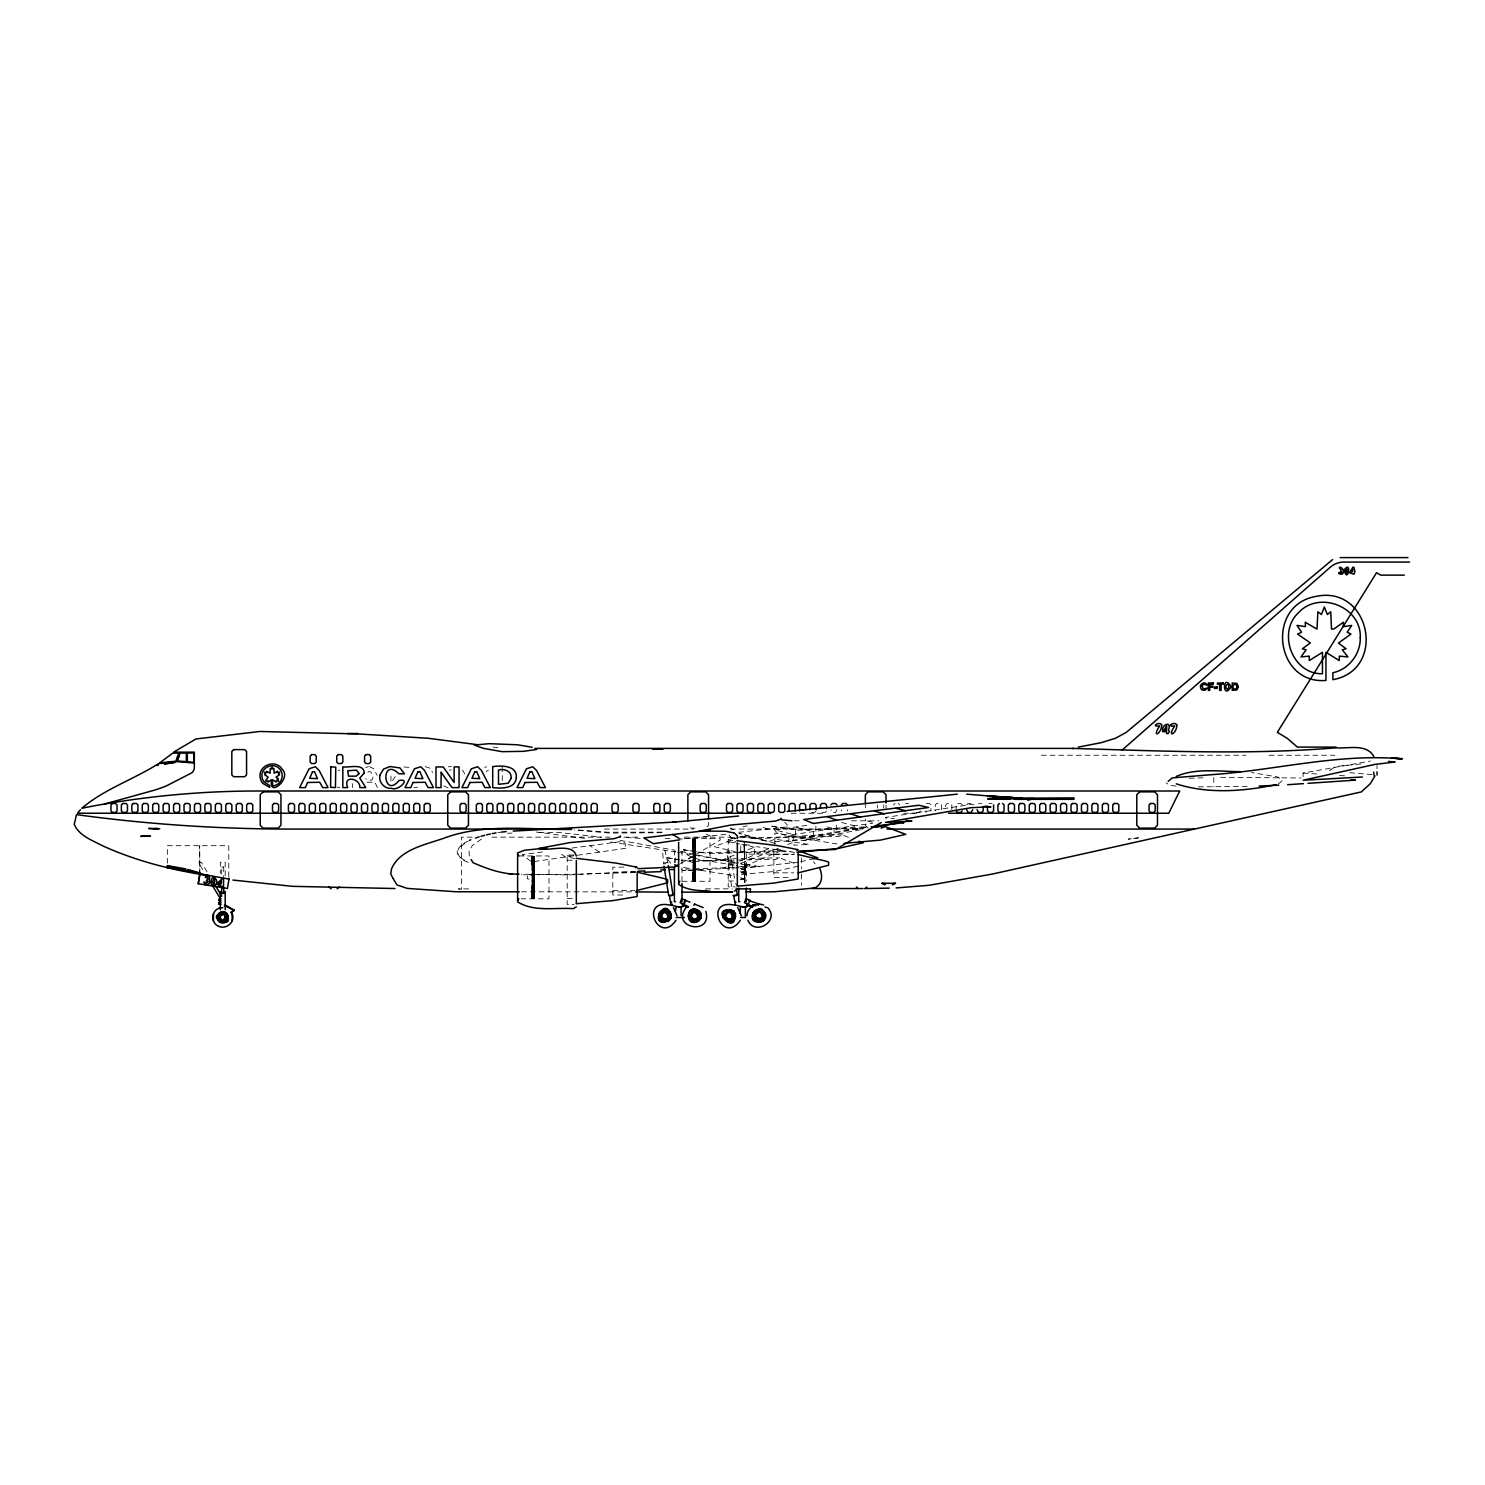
<?xml version="1.0" encoding="UTF-8"?>
<svg xmlns="http://www.w3.org/2000/svg" width="1485" height="1485" viewBox="0 0 1485 1485"><rect width="100%" height="100%" fill="white"/><g stroke="black" fill="none" stroke-linecap="round" stroke-linejoin="round"><path stroke-width="0.75" stroke-dasharray="5 3.75" d="M532.001 859.592L534.526 861.003L533.134 874.925L532.001 859.592L534.526 861.003L533.263 875.073L532.001 862.005L534.526 863.732L533.375 875.092L532.001 860.242L534.526 859.017L533.375 874.628L532.001 856.659L534.526 857.309L533.375 874.387L534.526 897.979L532.874 897.385L533.375 880.03L534.526 894.898L532.001 896.142L533.134 878.452L534.526 878.526L532.001 880.846L533.375 878.043M694.405 861.356L695.537 873.161L693.012 871.305L694.163 861.244L693.012 868.873L695.537 866.702L694.405 861.263L695.537 880.419L693.012 879.695L694.163 862.599L693.012 880.995L694.163 862.599L695.537 877.357L693.012 878.582L694.163 860.446L693.012 861.356L695.537 859.017L693.012 861.356M532.874 898.295L534.526 897.46L533.375 880.067L532.001 896.494L534.526 897.33L532.874 896.68L533.375 879.565L534.526 891L532.001 892.745L533.134 878.526L532.001 882.758L534.526 880.475L533.208 878.062L532.001 878.897L534.526 876.577L532.001 878.897M693.012 859.388L693.885 858.887L695.537 866.33L693.012 864.084L695.537 857.068L693.885 858.887L693.012 880.865L694.405 862.637L693.012 880.067L695.537 879.213L694.405 862.377L695.537 879.788L693.012 880.549L694.405 862.377L695.537 879.9L693.012 878.953L694.163 862.302L693.012 875.185L695.537 873.458L694.405 862.135L693.012 876.948L695.537 878.173L694.405 862.135L695.537 876.187L693.012 877.598L694.405 862.21L693.012 876.466L695.537 874.888L694.405 862.135L693.012 879.417L695.537 878.359L694.405 862.599L695.537 880.921L693.012 880.939L695.537 880.772L694.293 860.298L695.537 857.068L693.012 859.388L695.537 860.966L693.012 863.286L694.33 860.279L695.537 860.966L693.012 863.286M695.537 876.187L694.293 862.469L695.537 879.064L693.885 878.248L694.33 862.21L695.537 880.921L693.012 880.698L695.537 880.419L694.275 862.599L695.537 880.772L693.012 880.939M534.526 895.733L532.001 894.508L533.208 879.324L532.874 894.768L534.526 895.733L533.375 879.695L534.526 894.694L532.001 893.283L533.375 879.287L534.526 887.807L532.001 889.793L533.375 879.287L534.526 889.459L532.001 891.334L533.134 879.491L532.874 893.58L534.526 894.694L533.375 879.51L534.526 893.487L532.001 891.928L533.375 879.064L534.526 886.062L532.001 888.16L533.375 879.064L534.526 892.169L532.001 890.443L532.874 878.396L534.526 876.577L532.001 883.538L534.526 885.71L533.375 878.136L532.001 887.158L534.526 889.144L533.319 878.6L534.526 884.262L532.001 886.434L533.375 878.916M694.664 876.837L694.405 862.024L693.012 873.774L695.537 871.899L694.405 861.95L693.012 877.598M532.874 893.673L533.319 879.751L534.526 892.429L532.001 894.007L533.375 879.862L534.526 896.624L532.001 895.585L534.526 896.624L533.208 879.733L532.874 890.926M533.653 856.307L533.375 874.591L534.526 857.309L532.001 856.659M693.885 880.939L694.163 861.708L695.537 870.247L693.012 872.233L694.405 861.745L695.537 875.946L693.012 874.368L694.163 861.708L693.885 874.702L695.537 875.946L694.405 861.504L695.537 868.521L693.012 870.6L694.293 861.523L693.885 870.154L695.537 871.584L694.275 860.984L695.537 864.827L693.012 867.073L694.219 861.04L693.012 869.616L695.537 871.584L694.33 861.059L695.537 864.827L693.012 867.073M532.001 892.745L533.208 879.733L533.653 895.177L532.001 896.142M533.653 895.177L533.134 880.104L534.526 897.979L532.001 897.256L533.134 880.011L532.001 897.85L533.134 880.011L532.001 895.158L534.526 893.747L533.263 880.03L532.001 896.959L534.526 895.919L533.375 880.252L534.526 898.481L532.001 898.536L533.134 880.252L532.001 897.627L534.526 896.773L533.375 880.252L532.001 898.536M532.874 865.365L533.134 875.5L532.001 862.804L534.526 861.244L533.375 875.408L532.001 864.938L534.526 866.906L533.263 875.482L532.001 856.919L534.526 856.511L532.001 856.232L533.208 874.572L532.001 856.511L534.526 856.789L533.375 875.018L533.653 857.81L532.001 857.142L533.375 874.442L534.526 856.455L533.375 874.591L534.526 856.307L532.001 856.307L533.319 876.948L534.526 876.187L532.001 873.867L533.134 876.781L532.001 875.816L534.526 878.136L532.001 875.816M693.012 874.368L694.163 862.247L695.537 873.458L693.012 875.185M694.664 860.075L695.537 853.281L693.885 855.026L694.405 859.462L695.537 853.281L693.012 855.509L695.537 860.576L693.885 858.757L693.012 850.738L695.537 852.91L694.405 858.404L693.012 842.032L695.537 843.443L694.405 857.198L695.537 839.229L694.163 858.683L693.012 854.395L695.537 856.696L694.219 859.147L693.012 858.256L695.537 860.576L693.012 858.256M694.405 859.184L693.012 856.307L695.537 858.627L694.163 859.035L693.012 840.696L695.537 839.879L694.405 857.161L694.664 839.619L694.423 862.878L688.353 861.244L688.353 858.441L694.423 856.789L695.537 840.436L693.012 839.582L694.405 856.975L694.664 838.802L693.012 838.969L694.405 857.031L694.664 841.735M532.874 896.736L533.319 878.897L533.653 884.726M532.001 876.948L534.526 874.628L533.134 877.431L534.526 881.997L532.874 880.215L534.526 874.628L532.001 879.714L534.526 881.997L532.001 876.948L533.245 876.874L534.526 858.144L532.001 859.165L533.375 875.018L533.653 858.608L532.001 857.792L533.375 874.535L532.001 857.495L534.526 856.882L533.375 875.946L534.526 870.47L532.001 868.279L533.134 875.983L532.001 865.866L534.526 864.01L533.208 875.909L532.874 868.762L533.319 875.909L534.526 870.47L532.001 868.279M532.874 895.808L533.245 879.862L534.526 892.429L532.001 894.007M693.885 879.176L694.33 861.987L693.012 875.723L695.537 877.134L694.33 862.024L695.537 871.899L693.012 873.774M693.012 878.582L694.275 862.302L694.664 875.222L693.012 876.466M532.001 857.142L534.526 857.977L533.134 875.296L532.001 863.398L534.526 865.272L533.245 875.296L533.653 859.574L532.001 858.608L534.526 892.169L532.001 890.443M532.874 894.842L533.245 880.104L534.526 897.46L532.001 898.109L534.526 898.462L533.653 877.078M694.405 858.311L695.537 849.364L693.012 847.378L694.163 857.81L694.664 842.014L693.012 841.067L694.163 857.216L693.012 839.953L695.537 839.322L694.405 857.068M532.001 864.938L534.526 866.906L533.263 875.482L533.653 860.687M694.664 843.146L694.293 857.198L694.664 843.146L693.012 842.032M693.012 860.205L693.885 860.706L695.537 855.156L693.885 856.956L695.537 862.525L693.885 860.706L695.537 846.469L693.885 847.916L694.405 857.847L695.537 842.496L693.012 843.888L694.405 857.94L695.537 843.684L694.405 857.94L695.537 847.712L693.012 845.856L694.163 859.796L695.537 862.525L693.012 857.439L695.537 855.156L694.405 859.648L693.012 860.205L694.664 862.024M744.69 882.628C742.704 874.219 750.463 871.714 741.498 872.475M532.001 895.158L533.653 894.044L533.263 879.361L534.526 893.487L532.874 892.262L533.208 879.101L532.874 898.481L533.245 877.988L534.526 878.526L532.001 880.846M693.012 843.164L694.664 844.408L694.405 857.532L695.537 846.172L693.012 844.445L694.33 857.458L695.537 844.742L693.012 843.164L694.219 857.495L693.885 846.246M533.653 888.717L533.263 878.656L532.001 884.633L534.526 882.387L533.134 878.452L532.874 887.585L534.526 889.144L533.263 878.396L532.874 887.585L532.001 887.158M533.653 862.933L533.319 875.667L534.526 868.651L532.001 866.553L533.134 875.742L532.001 864.289L534.526 862.562L533.263 877.208L534.526 880.085L532.001 873.069L534.526 870.823L533.375 876.911L532.001 877.765L533.653 879.584M532.874 892.355L533.245 879.807L533.653 896.142L532.001 896.959M693.885 874.813L694.163 860.984L694.664 865.31M694.405 858.07L695.537 845.021L694.405 858.163L695.537 851.091L693.012 849.012L694.163 858.181L693.012 846.728L695.537 845.021M532.874 890.814L533.245 879.046L534.526 890.703L532.001 888.847L533.134 878.786L532.001 894.508M532.001 862.005L533.653 863.342L533.375 875.018M695.537 841.475L693.012 842.682L694.293 857.662L695.537 840.436L693.012 839.582M693.012 870.6L695.537 868.521L694.163 861.486L693.885 873.254L695.537 874.609L694.664 857.569M745.062 882.628L745.414 871.342M532.001 865.866L534.526 864.01L533.263 875.872L533.653 864.418M694.664 872.308L694.293 861.95L693.885 873.366L693.012 872.883L694.405 860.743L695.537 862.915L693.012 865.198L694.405 860.743L695.537 869.913L693.012 867.834L694.219 860.279L694.664 861.467M694.405 858.553L693.012 852.538L695.537 854.785L694.163 858.757L693.012 849.995L695.537 848.028L694.219 858.608L693.885 842.348L694.163 857.105L695.537 839.879L693.885 840.51L694.275 858.256L695.537 846.469L694.33 858.33L695.537 852.91L693.012 850.738M694.405 860.576L693.885 868.279L695.537 869.913L694.33 860.558L695.537 868.168L693.012 865.996L694.275 860.446L695.537 866.33L693.012 864.084M534.526 890.703L532.874 889.255L533.245 878.804L532.874 884.15L534.526 885.71L533.263 878.136L534.526 880.475L532.001 882.758M533.653 864.864L533.134 875.296L534.526 860.056L532.001 861.448L533.375 875.278L533.653 864.864L532.001 863.398M532.001 870.08L534.526 872.326L533.375 876.206L532.001 870.08L534.526 872.326L533.263 876.206L534.526 865.588L533.134 876.503L534.526 876.187L532.001 873.867M693.012 845.856L694.664 847.304L694.405 857.717M694.664 846.858L693.012 848.325L694.163 858.423L694.664 848.455M532.874 889.366L533.134 878.971L533.653 898.481L533.375 880.345L527.323 878.786L527.323 876.001L533.375 874.368M740.644 851.016L740.922 842.626M533.375 876.206L534.526 861.244L532.874 862.469L533.245 875.5L533.653 866.479M694.664 848.937L694.293 857.922L695.537 849.364L693.012 847.378M693.012 869.616L693.885 870.043L694.275 860.984L694.664 871.157M533.653 867.704L533.375 876.466L534.526 874.238L532.001 871.955L533.319 876.391L534.526 867.259L532.001 869.338L533.319 876.67L534.526 869.003L532.001 871.175L532.874 878.266L534.526 880.085L532.001 874.999L534.526 872.716L533.319 877.264L534.526 872.716L532.001 874.999M693.012 849.012L695.537 851.091L694.293 858.144L693.012 845.243L695.537 843.684L694.293 858.831L695.537 854.785L693.012 852.538M532.874 887.714L533.134 877.988L533.653 879.027M675.508 862.321L675.712 857.81M694.664 859.518L693.885 864.567L694.163 860.149L695.537 859.017L694.163 859.871L695.537 864.456L693.012 862.154L694.163 859.871L695.537 868.168L693.885 866.46L694.163 860.446M693.885 870.154L694.33 861.541L694.664 868.966M532.001 866.553L533.653 868.205L533.375 875.704M693.012 844.445L694.275 857.959L694.664 850.645M693.012 862.154L693.885 862.655L694.275 860.632L693.885 868.279L693.012 867.834M533.375 876.651L533.653 869.467M693.885 868.409L694.293 861.356L695.537 866.702L693.012 868.873M693.012 857.439L693.885 856.956L694.275 859.035L695.537 851.443L694.293 859.091L695.537 858.627L693.012 856.307M694.405 859.369L695.537 840.584L693.012 841.605L694.163 857.55L693.885 841.382L695.537 840.584L694.405 857.29M534.526 856.882L533.263 874.591L532.874 856.307L533.134 874.516L534.526 856.511L532.001 856.511L533.653 857.012M532.001 858.256L534.526 857.42L533.375 874.702L534.526 857.42L532.001 858.256L533.319 876.131L534.526 865.588L532.001 867.556L533.134 876.243L532.874 867.129L533.245 875.575L533.653 868.205M532.001 862.804L533.245 874.981L533.653 857.81M532.001 857.792L534.526 858.831L533.263 874.516L534.526 859.834L532.001 858.608M693.012 840.232L694.163 856.901L695.537 838.895L693.012 838.969L694.163 856.975L693.012 840.232L695.537 841.271L694.405 856.975L695.537 838.747L693.012 838.691L694.275 859.221L694.664 858.126M693.012 839.953L694.275 857.216L695.537 842.292L693.012 841.067M740.607 879.714L744.189 879.157L745.414 867.89L744.468 879.714L745.414 867.89M744.189 879.714L745.006 869.393L741.498 869.393M532.001 857.495L533.245 874.758L532.001 860.725L534.526 862.302L533.319 875.036L533.653 863.342M694.33 859.963L693.885 862.655L694.405 859.926M694.293 858.571L695.537 848.028L693.012 849.995M533.653 873.755L533.263 876.466L534.526 874.238L532.001 871.955M693.012 854.395L694.664 856.195L694.293 858.905L694.664 847.304M533.375 878.656L534.526 887.473L532.001 885.394L533.134 878.266L534.526 889.459L532.001 891.334M533.134 875.983L532.874 865.477L533.245 876.596L534.526 869.003L532.001 871.175M670.682 863.268L666.245 857.402L679.295 859.722M734.147 865.217L697.764 859.147L687.963 855.434L683.527 849.55L698.581 852.223L729.116 852.78L785.398 850.181M837.169 843.981L785.899 835.665L776.117 831.934L771.68 826.068L786.734 828.741L817.251 829.298L866.757 826.811M532.874 870.711L533.134 876.781L534.526 870.823L532.001 873.069M667.99 863.268L665.076 850.719L662.57 851.128L663.665 863.992L665.855 863.62M731.567 886.545L726.889 851.128L729.395 850.719L735.168 881.329M532.001 881.644L533.134 877.709L534.526 883.891L532.001 881.644L534.526 883.891L533.375 877.858M533.653 877.635L532.874 872.586L533.245 877.06L532.001 877.765M533.263 876.744L533.653 875.686M468.091 841.215C452.684 847.49 455.765 859.147 470.04 862.804M392.504 780.646L395.66 776.005M367.779 772.348C371.677 767.504 377.988 785.546 365.626 778.66M533.134 877.06L534.526 878.136L532.874 874.498L533.263 877.208M693.012 865.198L695.537 862.915L694.293 860.762L694.664 863.398M532.001 884.633L534.526 882.387L533.263 878.582L533.653 887.028M693.885 849.587L694.163 859.221L693.012 853.615L694.664 851.907M707.12 826.737L708.568 825.27L708.568 821.892M816.1 810.977L814.652 812.425L811.46 812.425M826.551 810.977L825.085 812.425L821.91 812.425L820.444 810.977M893.524 804.926L894.991 803.478M920.496 810.977L919.048 812.425L915.874 812.425M966.605 804.926L968.071 803.478L971.246 803.478L972.694 804.926M532.001 888.16L534.526 886.062L533.375 879.361M532.001 869.338L534.526 867.259L533.263 876.373L532.874 872.456M694.664 856.195L694.293 858.905L693.012 851.777L694.664 850.144M693.012 851.777L695.537 849.698M532.001 889.793L534.526 887.807L533.263 879.306L533.653 889.868M693.012 872.233L695.537 870.247L694.293 861.745L694.664 870.674M532.001 867.556L533.653 866.015M1278.269 784.099L1282.242 780.535L1278.158 777.082L1251.521 772.497M532.001 864.289L534.526 862.562M737.34 840.176L734.295 842.645L728.207 842.645M417.471 787.217L413.832 787.607M694.163 857.55L693.012 841.605M533.245 879.677L533.653 891.371L533.263 878.916L532.874 885.97L534.526 887.473M693.012 845.243L694.664 844.018M1330.801 769.768L1335.776 766.464L1363.267 763.754M534.526 860.056L532.001 861.448M695.537 842.496L693.012 843.888M1329.65 770.659L1330.876 769.88M365.737 767.615L368.373 766.631M533.208 874.702L532.874 857.365M680.557 863.527L720.188 840.083L720.188 838.394L679.852 838.394M532.001 860.242L534.526 859.017M533.208 875.445L532.001 860.725M693.012 855.509L693.885 855.026L694.275 859.499M532.001 886.434L533.245 878.266L533.653 880.958M693.012 853.615L695.537 851.443L694.293 859.091L693.885 856.808M693.012 879.417L695.537 878.359M534.526 858.144L532.001 859.165M693.012 848.325L693.885 847.916L694.163 857.81L693.885 843.591L694.219 857.29L694.664 844.408M481.4 839.136L472.397 845.466L469.056 851.183L469.39 856.771L472.156 861.207M794.067 863.305L779.402 857.829L775.801 859.444A2285.768 2285.007 36.4 0 0 693.105 861.56L681.169 860.223L711.816 860.613L736.449 858.553M848.492 837.299L842.218 834.941L838.617 836.556A2285.768 2285.007 36.4 0 0 755.921 838.672L739.976 836.76M768.729 848.77L739.957 861.133M734.37 863.527L722.471 868.725M693.012 846.728L693.885 846.357L694.275 858.181M781.296 850.589L741.163 867.685M532.001 897.627L534.526 896.773M741.163 863.231L779.254 847.916M787.625 844.557L793.918 842.032L793.918 845.225L809.195 844.427L774.873 839.173L768.729 841.587M734.128 855.174L722.471 859.889M739.957 852.891L754.343 847.23L754.343 854.97M488.472 770.177L487.284 770.789A4.195 3.378 0 0 0 486.356 771.903M803.775 840.399L861.133 829.614M575.345 858.757L567.196 856.901M221.71 874.145L221.71 867.073L222.769 866.85L223.734 867.073L223.734 877.988M798.652 862.154L749.034 867.463L736.282 865.551M800.749 861.671L815.525 858.311M798.225 866.145L775.021 871.435L736.282 874.888M694.664 879.398L694.293 862.024M693.012 880.067L695.537 880.716L693.885 880.382M532.001 898.406L534.526 898.481L533.319 880.457M221.71 867.073L223.771 867.091M449.584 770.251L451.366 769.898M338.153 770.418L339.842 770.102M484.593 767.262L486.727 766.854M745.006 868.391L739.734 868.391M1303.106 776.655L1303.032 773.072L1370.432 761.044M866.015 827.516L788.851 841.048L788.851 835.09L872.827 823.191M732.309 863.268L727.984 863.992M866.126 826.941L803.775 837.206M667.433 862.395L663.943 862.952M731.752 862.395L728.263 862.952M694.664 839.452L693.012 838.802L694.33 856.919L695.537 838.895L693.012 838.747L694.163 857.216M917.117 812.685L971.394 804.443L975.014 804.907M914.853 813.019L885.468 817.437L894.453 818.718M497.828 832.639L501.485 832.101M806.782 825.363L774.984 829.948L793.213 834.533L793.213 840.009M542.526 851.944L522.2 854.617L531.63 861.913L626.856 848.102L625.296 847.285L625.296 843.35L622.549 841.345L571.892 848.083M725.849 834.347L680.873 839.099M743.001 826.477L747.233 826.013M448.303 766.78L451.514 766.538M694.664 839.044L693.012 839.359L695.537 839.749M734.24 867.314L681.299 869.375M736.449 867.11L749.758 865.904L677.29 850.719M635.71 871.398L568.588 874.943L521.291 874.164M701.83 869.802L682.636 870.693A2450.194 1355.155 -2.7 0 0 701.83 869.802L759.392 866.59L740.588 863.119M507.629 833.289L512.084 833.066M694.163 861.653L695.537 874.609M774.873 841.587L820.017 839.619L774.873 833.141L774.873 846.097M1189.337 778.27L1204.892 777.75M635.691 872.53L580.189 874.09M578.055 874.127L523.444 874.851M1220.614 777.323L1301.083 778.01M842.218 834.941C808.1 833.92 774.093 839.638 740.087 836.482M740.959 858.479L779.402 857.829M1198.395 786.846L1248.198 786.493M661.939 832.695L609.964 833.104L574.268 829.985M1041.263 755.234L1246.101 755.234M1269.062 755.234L1334.811 755.234M425.248 766.631L429.926 768.153L432.618 772.553M403.92 766.965L409.062 767.355M367.073 782.205L374.907 782.298L377.431 787.607L380.754 787.607M905.423 803.478L908.616 803.478M926.306 803.478L929.48 803.478L930.946 804.926L930.946 810.977M978.504 803.478L981.678 803.478M988.936 803.478L992.129 803.478M791.152 813.242L826.013 813.242M903.567 813.242L916.858 813.242M794.289 820.797L801.158 820.815M851.48 820.815L878.916 820.834M694.999 828.129L690.711 828.129L687.871 825.252M604.358 829.075L693.662 829.075M730.416 829.075L863.045 829.075M661.976 832.138L607.922 832.194L575.864 829.781M472.286 837.15L461.389 837.15L461.427 888.531M491.888 837.15L609.982 837.15M623.867 837.15L640.091 837.15M684.084 837.15L730.379 837.15M739.641 837.15L744.282 837.15L744.282 854.098L794.698 854.098M735.056 837.447L728.207 837.447L728.207 886.842L735.056 886.842M640.128 838.357L624.684 837.429M665.299 838.375L669.865 838.375M735.52 838.505L728.207 838.171M780.479 849.568L773.852 849.568L773.852 877.449L791.542 877.449M675.545 851.332L674.413 851.332L674.413 862.785M680.873 851.332L682.005 851.332L682.005 881.106M739.883 851.332L746.324 851.332L746.324 881.106M773.852 854.58L793.751 854.58M574.045 855.007L567.196 855.007L567.196 904.384L574.045 904.384M518.84 855.954L548.986 855.954L548.986 898.833L521.161 898.833M567.196 860.205L573.284 860.205M623.886 867.129L612.822 867.129L612.822 895.01L623.886 895.01M745.414 869.932L741.498 869.579M612.822 872.14L634.949 872.14M773.852 872.827L793.751 872.827M741.498 873.031L745.006 873.57L743.874 842.032M744.189 878.21L740.607 879.157M728.207 880.976L734.295 880.976L737.34 886.137M682.172 881.273L709.997 881.273L709.997 838.394M705.709 888.865L732.383 888.865M612.822 890.387L634.949 890.387M521.569 891.798L635.784 891.891M567.196 898.536L573.284 898.536M539.055 832.398L559.659 832.547L600.942 837.132M567.196 855.713L570.853 856.065M1303.032 773.072L1319.033 774.13M1339.581 775.486L1346.431 775.95M1349.679 772.683L1372.474 774.65M339.842 787.607L337.206 787.18M461.686 889.237L458.308 888.902L471.784 888.902M533.653 898.184L532.001 897.85M536.233 832.027L588.079 838.802M1176.12 786.122L1169.4 785.157L1166.17 782.873M679.165 859.926L666.19 857.736M610.855 842.014L675.638 851.963M492.946 747.029L499.814 748.05M794.549 852.409L756.403 846.654M731.734 875.296L680.464 866.999M677.568 852.279L738.825 862.822M620.136 840.399L675.062 850.292M764.478 840.603L741.832 836.036L714.322 846.673L735.465 851.759M741.683 844.482L754.343 847.23M745.47 844.519L749.851 845.373M741.498 872.308L745.006 873.031M771.625 826.402L798.54 830.245A2285.768 2285.007 36.4 0 1 863.156 828.333M683.471 849.884L710.387 853.726A2285.768 2285.007 36.4 0 1 735.316 852.78M369.542 766.631L373.682 768.747L377.079 775.244M841.679 822.504L854.525 825.827L854.525 829.465M727.761 841.512L739.678 844.018M867.259 820.889L873.217 822.467M728.207 839.359L735.279 841.16M693.885 878.248L695.537 879.064M695.537 841.271L694.293 857.309L693.885 844.817M827.071 826.885L834.069 828.704L834.087 832.955M767.782 829.298L760.209 826.068M775.448 843.499L738.899 833.233L766.074 841.067M693.012 876.948L694.163 861.244L694.664 873.83M448.192 787.978L443.662 785.862M738.713 832.305L788.813 826.755L784.711 822.189M710.628 836.166L705.115 833.716M693.012 875.723L694.163 861.875L694.664 875.593M534.526 862.302L533.653 861.95L533.319 875.036L532.874 858.943L533.134 875.742L532.874 863.917M740.607 877.672L744.189 879.157M693.012 871.305L695.537 873.161M599.383 852.112L589.99 845.745M532.001 885.394L532.874 885.84L533.134 878.266L533.653 885.246M733.516 829.929L730.267 827.906M532.001 879.714L532.874 880.215L532.874 876.447M565.507 857.086L558.676 852.371M693.012 872.883L694.664 874.238M815.191 863.88L813.427 861.783M962.261 804.926L960.814 803.478L957.621 803.478L956.173 804.926L956.173 809.696M924.858 810.977L926.306 812.425M898.165 803.478L899.613 804.926M841.327 810.977L841.327 809.696M868.168 828.092L865.347 825.252L865.347 818.885M729.005 834.848L733.497 840.38M462.54 770.084L464.675 773.778M207.009 871.676L201.292 862.21L198.322 862.21L202.925 869.857M533.263 878.582L533.653 882.87M694.293 860.576L694.664 867.685M533.653 886.526L533.263 879.064L533.653 892.782M693.885 851.332L694.275 858.943L693.885 847.916M532.874 868.873L533.245 876.503M532.874 870.581L533.134 876.057L532.874 867.129M694.293 860.836L694.664 869.467M744.152 844.26L745.414 873.57M533.263 879.306L533.653 888.234M532.874 859.982L533.134 875.296M694.293 862.21L694.664 878.582M533.263 880.067L533.653 897.608M533.263 879.918L533.653 896.402M693.885 838.747L694.163 857.959M1213.765 777.453L1213.95 786.902M199.788 873.496L199.677 845.707L199.788 873.83M228.801 876.8L228.764 845.707L167.341 845.707L167.341 866.163M1377.022 765.536L1377.022 768.692M951.829 809.696L951.829 804.926L950.363 803.478L947.189 803.478L945.722 804.926L945.722 809.696M941.379 809.696L941.379 804.926L939.931 803.478L936.738 803.478L935.29 804.926L935.29 810.977M886.044 805.167L886.044 809.696M886.044 817.864L886.044 818.885M883.723 804.926L883.723 808.1M877.635 804.926L877.635 808.1M865.347 802.902L865.347 809.696M847.415 809.696L847.415 810.977M836.983 809.696L835.535 812.425L832.342 812.425L830.895 809.696M836.315 825.122L836.315 829.131M815.878 826.198L815.878 832.584M813.65 836.426L813.65 831.637L795.422 826.996L795.422 836.055M801.566 857.94L801.566 868.706M801.566 873.978L801.566 885.301M744.468 877.672L744.468 879.714M502.264 766.854L502.264 781.741M390.945 776.005L390.945 782.484M352.353 783.653L352.353 787.607M225.2 875.704L225.2 862.21L220.318 862.21L220.318 873.458M460.981 846.691A37.886 34.415 0.3 0 1 465.585 842.849M457.176 852.854A5.16 4.418 0.2 0 1 457.528 850.756M457.733 854.45A4.919 4.214 0.2 0 1 457.25 853.262M464.359 860.149A21.607 17.115 0.2 0 1 459.515 856.511M737.432 852.706A2285.768 2285.007 36.4 0 1 790.837 851.629M694.275 861.244L693.885 871.695L694.275 861.411M694.163 861.17L693.885 866.59L694.275 861.152M533.134 877.709L532.874 882.127L533.245 877.709M533.134 878.192L532.874 880.345L533.245 878.173M1138.512 837.856L1128.117 839.155L1138.512 837.856M745.006 871.342L739.734 871.936L745.006 871.342"/><path stroke-width="1.5" d="M209.793 882.294C208.086 880.345 212.132 875.927 206.396 876.206C202.201 878.619 212.021 876.744 206.322 880.457C210.889 882.498 204.522 883.148 203.928 882.034C204.336 884.856 209.181 885.19 209.775 882.313M205.413 884.837L198.248 883.742L199.732 874.349L209.292 875.834M199.825 874.312L198.248 883.742M697.319 912.44L697.505 911.344M698.377 912.848L698.637 911.307M224.996 922.482C213.06 926.102 217.163 905.702 226.852 913.479L227.985 919.456L224.94 922.482M671.127 918.25C665.54 889.032 646.328 935.42 671.239 918.305C669.494 892.411 644.249 928.496 669.642 920.366M700.864 918.25L700.976 913.275C688.038 897.645 681.726 930.26 699.491 920.422M765.202 918.25C763.179 891.984 738.323 929.016 763.81 920.422M725.719 915.762C729.859 905.089 737.377 923.02 726.778 918.194L727.928 918.992M218.926 908.3C210.851 911.177 210.851 923.54 218.926 926.399M746.992 915.762C747.029 907.539 756.162 902.063 763.606 905.015M219.279 917.359C227.892 904.513 227.688 930.297 219.279 917.359L218.165 917.359C229.47 900.485 229.265 934.325 218.165 917.359M660.806 915.762C670.96 900.541 670.793 931.114 660.806 915.762L659.488 915.762C676.993 936.608 667.99 892.095 659.915 917.767L661.122 917.303M690.544 915.762C700.697 900.541 700.53 931.114 690.544 915.762L689.226 915.762C702.572 895.715 702.424 935.921 689.226 915.762M725.125 915.762C735.279 900.541 735.112 931.114 725.125 915.762L723.808 915.762C737.154 895.715 737.005 935.921 723.808 915.762M754.881 915.762C765.016 900.541 764.849 931.114 754.881 915.762L753.545 915.762C771.049 936.608 762.046 892.095 753.972 917.767L755.197 917.303M213.45 913.609L213.45 921.108M232.124 921.108L232.161 913.609M749.108 900.671L759.002 903.975L758.092 905.293M684.102 903.066L684.919 900.207L690.005 902.212M225.256 919.772L226.017 920.514L227.038 919.048L222.769 921.814L218.518 919.048L219.557 920.514L220.3 919.772M225.256 915.001L226.017 914.24L227.001 915.67L222.806 912.941L218.518 915.67L219.557 914.24L220.3 915.001M663.35 919.475L662.867 920.626L661.122 919.531L662.032 918.621L661.122 919.531M693.087 919.475L692.623 920.626L690.878 919.475L691.769 918.621L690.878 919.531M727.669 919.475L727.204 920.626L725.441 919.475L726.351 918.621L725.441 919.531M757.406 919.475L756.942 920.626L755.197 919.531L756.088 918.621L755.197 919.531M750.278 891.947L774.205 891.798L814.838 887.956C822.337 884.132 822.838 876.076 819.906 868.706M224.105 914.277L224.551 913.294M221.024 921.461L221.469 920.477M666.524 912.106L667.062 910.955M696.261 912.106L696.799 910.955M730.843 912.106L731.381 910.955M760.598 912.106L761.118 910.955M532.15 747.271L517.485 744.783L489.103 743.688L474.328 745.043L483.256 748.31L502.097 751.67L523.481 751.336L536.586 749.479L534.841 748.403L1072.337 748.403C1160.119 750.946 1248.421 755.085 1336.017 747.809C1348.176 748.885 1366.683 743.168 1373.978 756.775M1374.943 775.894L1370.339 783.653L1361.337 791.913L992.741 873.978L929.072 885.301L896.123 887.937M517.615 900.652L518.84 898.833M678.626 883.111L679.852 881.273M667.897 918.621L669.958 917.767L668.807 919.475L667.897 918.621L668.807 919.531M676.046 920.217C658.802 945.648 638.791 898.926 669.549 905.015M697.653 918.621L699.713 917.767L698.544 919.475L697.653 918.621L698.544 919.531M732.216 918.621L734.295 917.767L733.126 919.475L732.216 918.621L733.126 919.531M740.365 920.217C723.139 945.648 703.11 898.926 733.868 905.015M761.972 918.621L764.033 917.767L762.863 919.475L761.972 918.621L762.863 919.531M694.683 903.975L693.773 905.293M686.163 907.558C669.921 928.069 712.837 936.181 705.802 911.326M226.555 921.016L227.743 919.363M663.609 918.992L662.458 918.194C674.728 922.315 662.644 904.458 661.66 917.08M693.365 918.992L692.196 918.194C704.465 922.315 692.381 904.458 691.397 917.08M759.002 912.328C747.382 917.953 768.989 922.055 760.376 912.588M80.45 809.696L77.498 813.223L770.752 813.242M830.895 804.926L832.342 803.478L835.535 803.478L836.983 804.926M841.327 804.926L842.793 803.478L845.967 803.478L847.415 804.926M962.261 810.977L960.814 812.425L957.621 812.425L956.173 810.977M999.386 803.478L997.939 804.926L997.939 810.977L999.386 812.425L1002.561 812.425L1004.027 810.977L1004.027 804.926L1002.561 803.478M1168.138 781.388L1172.259 777.899L1213.022 774.557C1275.912 770.177 1338.616 753.118 1401.988 758.891L1391.408 758.037L1402.471 758.668M1121.806 750.37L1330.263 567.233A20.14 19.528 -37.7 0 1 1333.289 565.024L1335.498 563.873A20.679 20.53 -31.8 0 1 1343.981 562.072L1409.581 562.072M1332.583 559.604L1126.335 732.328L1115.402 738.305L1100.998 742.723L1078.258 747.104M337.114 888.791L339.397 887.046M864.604 888.791L866.906 887.046M157.354 765.35L158.431 764.571L157.132 765.499M224.996 912.273C199.695 916.468 239.753 932.673 224.903 912.365M226.592 921.016L222.769 922.519L217.812 919.363A5.105 5.105 0 0 1 218.963 913.702L222.806 912.18L226.592 913.702M667.47 918.194L664.946 919.196M697.226 918.194L694.683 919.196M731.808 918.194L729.265 919.196M761.545 918.194L759.002 919.196M220.615 912.365L218.796 913.516L222.806 911.92M231.085 912.885L234.259 910.249L230.843 912.198M678.589 864.697L674.617 867.036L637.919 868.669M881.218 822.542L835.628 849.476L798.93 851.109M576.329 906.889L573.284 908.671C554.944 907.335 534.099 912.217 517.615 901.878L517.615 852.91L524.613 850.218L546.777 847.954M734.295 891.111L737.34 889.348M892.504 884.856L895.474 883.297L882.034 883.297L885.004 884.856M469.409 840.473L470.745 839.786M1176.194 776.451C1195.963 767.764 1219.166 771.569 1240.328 771.662M881.236 828.129L884.837 826.495L905.776 834.347L880.457 840.102L844 843.369M762.863 914.222L764.033 913.758L763.123 915.762L764.459 915.762M668.751 914.222L669.958 913.758M690.878 917.303L689.653 917.767L689.281 915.762M698.488 914.222L699.713 913.758M724.235 917.767L725.441 917.303M733.07 914.222L734.295 913.758L733.386 915.762L734.704 915.762M220.318 909.748L220.318 904.588L218.703 903.103L220.318 902.769L220.318 900.838L218.703 900.485L220.318 898.703L220.318 891.427M475.478 838.004L479.135 836.835M155.275 829.057L154.347 828.76L156.946 828.463M148.964 836.333L146.365 836.036L147.331 835.739M813.26 888.401L814.912 887.937M480.991 836.315L484.704 835.294M1276.358 784.6C1244.04 791.412 1207.843 794.197 1176.306 783.839M1027.861 800.192L1033.876 798.522L987.636 798.949L1010.765 798.819M223.734 886.749L223.734 893.32L222.769 893.524L221.71 893.32L221.71 886.749M218.703 899.26L221.042 898.703L218.982 900.485L221.042 900.838L218.703 900.485M486.579 834.848L490.328 833.976M837.837 848.529L863.156 842.775L858.961 841.215M813.409 858.794L817.622 857.829L800.879 851.555M104.451 804.035L154.069 790.28A112.396 89.713 -24.6 0 0 166.561 785.806L191.788 772.85A7.369 6.571 -31.4 0 0 194.349 767.411L194.349 752.152L173.634 752.152L195.909 738.973L259.894 731.474L358.739 733.961L428.218 738.268L476.963 744.616M637.158 890.387L667.582 882.814L667.582 879.695L664.538 878.619L637.158 872.14M798.188 872.827L828.611 865.272L828.611 862.135L825.567 861.059L798.188 854.58M223.734 893.32L221.71 893.283M492.203 833.623L495.99 832.899M218.889 908.3L222.806 907.595M874.721 827.164L897.367 823.061L897.367 821.762M672.278 904.216L670.96 904.439L669.457 895.938L672.371 895.474M874.962 825.994L903.919 822.727L901.933 822.486M736.69 895.474L733.776 895.938L735.279 904.439M218.703 903.103L221.042 902.769L219.019 903.103L221.042 904.588L218.778 904.235M501.485 832.101L506.181 831.6M733.015 895.566L737.321 894.898L736.244 888.104M892.132 883.779L895.474 883.297M813.52 823.47L928.626 807.487L918.788 805.26L803.626 819.497L813.167 823.395M679.833 839.805L653.419 843.721L643.84 837.911L701.031 831.173M703.296 830.913L710.034 830.171M801.028 810.16L957.268 794.159M156.129 829.205L158.468 828.537L148.704 828.463L156.946 829.057M738.565 816.026L672.816 822.263L676.158 821.985L513.197 831.099M787.161 811.423L803.385 809.882M796.832 852.204L835.554 848.733M737.34 886.137L773.852 883.092L798.188 878.971L798.188 852.576M576.329 903.678L612.822 900.634L637.158 896.532L637.158 873.347M1287.625 784.711L1303.459 783.635M1307.988 783.337L1355.452 780.126L1350.923 779.941M1362.432 777.008L1303.18 780.238L1375.054 764.385L1395.12 762.009L1388.382 761.415M637.993 871.268L644.806 870.897M660.732 870.043L665.28 869.783M1259.113 786.029L1278.752 785.194M644.23 872.252L661.308 871.602M889.237 888.123L866.163 888.531M871.287 826.737L884.837 826.495M669.828 869.542L674.413 869.467M781.444 819.033L775.356 821.094L731.065 825.01L699.398 831.136L725.181 831.192L733.72 832.899M620.433 836.593L614.344 838.654L570.054 842.57L538.851 848.436C547.501 852.056 572.839 841.809 576.329 856.065M1340.12 557.599L1407.966 557.599M1404.327 575.14L1380.809 575.14L1376.539 572.727L1277.341 732.328L1287.198 738.305L1297.37 747.104L1336.147 747.104M347.527 733.516L358.034 733.516M652.528 749.108L663.034 749.108M1014.218 799.338L1073.971 799.338L1073.971 797.89L1014.218 798.243M948.525 813.242L1168.751 813.242L1179.721 791.004L256.905 791.004C198.173 791.041 139.442 796.777 81.842 808.23C104.303 789.055 133.669 779.495 158.468 763.643L176.863 761.638L194.349 763.049M154.347 828.76L155.981 828.76M158.134 828.76L159.767 828.76M571.669 829.075L289.872 829.075C218.518 829.038 147.163 824.286 76.478 814.634L74.25 824.342C79.132 835.944 92.423 840.324 102.706 845.856C133.613 859.852 166.543 868.706 199.955 874.238L199.788 872.679M886.953 829.075L1194.256 829.075M148.964 835.739L140.741 836.333L150.523 836.259L148.147 835.591M146.365 836.036L147.999 836.036M395.01 888.531L292.619 886.341L232.922 880.067M812.146 888.531L858.256 888.531M859.926 888.531L863.045 888.531M736.838 888.865L750.5 888.865L750.278 891.798L745.823 891.798M519.267 891.798L456.062 891.761L407.298 888.401L396.922 884.893L392.95 878.248M732.458 891.798L705.709 891.798L705.709 890.202M667.897 892.132L635.784 891.891M681.689 892.132L732.235 892.132M675.545 901.711L674.413 901.711L674.413 867.37M739.883 901.711L738.732 901.711L738.732 887.974M670.589 902.156L671.74 902.156M734.927 902.156L736.059 902.156M670.589 905.163C673.652 904.885 684.622 910.565 683.286 903.845M734.927 905.163C737.971 904.885 748.941 910.565 747.605 903.845M676.232 906.797L675.378 911.066M678.237 906.797L681.058 906.797L681.058 915.354M740.551 906.797L739.697 913.219M742.556 906.797L745.377 906.797L745.377 917.489L740.514 917.489M669.067 915.762L670.385 915.762M698.804 915.762L700.14 915.762M226.24 917.359L227.391 917.359M676.195 917.489L684.381 917.489M519.045 874.127C503.025 874.591 487.544 869.059 473.065 862.692L471.228 859.741M989.084 796.721L1022.163 798.169L987.172 795.904L1007.795 797.371M1015.424 797.835L1016.779 797.89M992.834 796.832L1017.374 797.928M996.583 796.962L1019.471 798.02M997.363 796.87L1020.826 798.095M709.96 891.111C699.305 890.517 687.722 890.814 678.626 884.317L678.626 842.478M966.735 794.159L1004.064 797.241M905.85 810.773L895.845 808.285M571.465 829.428C529.978 829.892 486.876 823.303 446.762 837.15C427.884 844.39 399.892 848.492 391.465 869.059L390.759 873.941L392.931 878.21M884.169 813.836L874.294 811.014M1072.337 748.403L1073.748 748.514M860.539 817.066L850.905 813.928M985.056 806.114L990.941 806.875L971.394 807.654L885.468 822.393L911.901 821.205L906.091 820.37M882.034 883.297L885.376 883.705M508.817 873.663L512.455 874.108M737.451 840.788L777.416 845.596L798.188 849.68L796.535 850.125M576.44 858.33L616.386 863.138L637.158 867.24L635.524 867.685M837.057 820.295L827.219 816.676M792.006 820.797L781.723 819.85L781.203 818.384M205.301 884.856L207.807 885.208M209.144 875.797L199.788 873.83L229.006 879.064L227.428 888.494L207.696 885.246M185.885 868.892L167.378 865.588L167.341 868.001M167.267 866.126L199.955 873.514L185.773 870.878M694.683 904.179L703.203 907.558M167.267 867.426L183.824 870.526M218.889 926.399C226.574 929.777 235.688 921.517 232.124 913.609M220.355 886.712L218.462 885.691M187.778 869.449L199.955 872.957M695.555 911.976L698.915 913.164M752.654 904.662L755.772 905.85M674.598 864.753L678.515 866.238M764.961 906.945L766.371 907.483M753.972 913.758L755.197 914.222M724.235 913.758L725.441 914.222M733.07 917.303L734.295 917.767M689.653 913.758L690.878 914.222M698.488 917.303L699.713 917.767M659.915 913.758L661.122 914.222M218.573 915.67L219.594 916.059M752.264 907.428L746.51 905.07L746.695 903.845L752.802 906.648M762.863 917.303L764.033 917.767M687.926 907.428L682.19 905.07L682.376 903.845L688.465 906.648M668.807 917.303L669.958 917.767M679.109 838.32L672.538 834.421M734.073 911.159C703.927 904.922 740.718 940.228 733.98 911.215C708.828 902.917 733.479 939.133 735.446 913.331M699.491 911.159C681.875 901.581 688.13 933.601 700.976 918.305L700.864 913.331M756.515 918.194L757.684 918.992M856.399 887.046L858.738 888.791M328.909 887.046L331.248 888.791M734.295 833.029L737.34 835.851L737.34 838.505M767.522 907.558C780.627 920.533 754.788 936.775 747.883 920.217M737.785 907.558L741.331 915.762M673.466 907.558L677.012 915.762M517.615 854.135L518.84 855.954M215.009 884.912L221.859 896.253M212.132 885.079L220.114 898.277M760.598 919.475L761.118 920.626M730.843 919.475L731.381 920.626M696.261 919.475L696.799 920.626M666.524 919.475L667.062 920.626M221.024 913.294L221.469 914.277M224.105 920.477L224.551 921.461M756.942 910.955L757.406 912.106M727.204 910.955L727.669 912.106M692.623 910.955L693.087 912.106M662.867 910.955L663.35 912.106M620.47 836.816L620.173 835.944M227.985 915.298L228.374 917.359M1373.606 772.144L1374.312 775.931M668.343 865.514L673.002 894.898L670.867 895.251L668.696 895.566L664.018 866.238M1377.022 771.847L1377.022 775.04M993.576 804.926L993.576 810.977L992.129 812.425L988.936 812.425L987.488 810.977L987.488 806.522M983.144 806.522L983.144 810.977L981.678 812.425L978.504 812.425L977.056 809.696M972.694 809.696L971.246 812.425L968.071 812.425L966.605 809.696M886.044 802.902L886.044 794.716L883.204 791.858L868.187 791.858L865.347 794.716L865.347 802.902M826.551 808.1L826.551 804.926L825.085 803.478L821.91 803.478L820.444 804.926L820.444 808.1M816.1 809.696L816.1 804.926L814.652 803.478L811.46 803.478L810.012 804.926L810.012 809.696M805.668 809.696L805.668 804.926L804.202 803.478L801.028 803.478L799.58 804.926L799.58 810.977M795.217 810.977L795.217 804.926L793.77 803.478L790.595 803.478L789.129 804.926L789.129 810.977M759.002 910.528L759.002 911.79M759.002 919.79L759.002 921.053M746.324 887.974L746.324 901.711M737.34 842.905L737.34 885.691M729.265 910.528L729.265 911.79M729.265 919.79L729.265 921.053M708.568 818.885L708.568 794.716L705.728 791.858L690.711 791.858L687.871 794.716L687.871 820.945M694.683 910.528L694.683 911.79M694.683 919.79L694.683 921.053M682.005 883.389L682.005 901.711M664.946 910.528L664.946 911.79M664.946 919.79L664.946 921.053M576.329 860.465L576.329 903.548M228.801 878.21L228.801 879.398M225.2 891.427L225.2 909.748M222.806 912.941L222.769 914.017M222.769 920.737L222.806 921.814M226.555 913.702A5.105 5.105 0 0 1 227.706 919.363M217.85 919.363A5.105 5.105 0 0 1 219.019 913.702M210.963 881.979L211.334 884.225A2.58 2.562 0 0 0 212.652 885.32C222.36 885.747 212.448 869.95 210.963 881.979M193.867 753.043L193.83 762.418L187.333 761.749L187.333 753.043L193.867 753.043M212.689 882.424C215.715 888.773 214.972 871.472 212.689 882.424M1162.607 730.434L1162.829 731.678L1166.616 731.697L1166.653 733.534L1167.971 733.664L1169.493 731.511L1168.454 730.174C1172.055 720.912 1162.18 723.733 1162.607 730.434M1345.651 569.813C1345.93 579.298 1349.011 565.005 1345.651 569.813M1161.716 725.033C1161.511 733.998 1151.228 738.843 1159.637 725.887C1149.928 727.39 1159.395 720.578 1161.716 725.033M1176.825 725.033C1176.862 734.11 1166.245 738.806 1174.728 725.887C1165.038 727.39 1174.505 720.578 1176.825 725.033M1236.838 686.683L1236.3 688.743L1233.701 689.114C1230.62 684.678 1236.912 682.19 1236.838 686.683M1344.185 569.924C1347.545 585.183 1352.389 559.01 1344.185 569.924M1202.163 686.033L1203.203 689.077L1207.008 688.112L1205.04 690.339L1202.052 689.931A3.323 3.286 -33.9 0 1 1200.845 688.298C1198.599 684.177 1205.486 680.427 1206.989 685.031L1203.574 684.195L1202.163 686.033M1225.496 686.089C1228.114 695.648 1231.511 679.109 1225.496 686.089M1238.379 686.757L1236.912 689.95L1232.216 690.358L1232.216 683.007L1236.931 683.416L1238.379 686.757M277.454 771.309L277.361 772.553L279.755 772.219L278.475 774.13L279.625 774.632L276.024 777.138L278.27 778.79L277.194 779.068L278.66 781.073L276.321 780.85L276.321 782.094L272.609 779.773L272.609 785.806C278.697 785.881 283.301 779.421 282.001 773.629A11.119 10.154 -16.5 0 0 279.254 768.543C272.85 761.656 260.024 768.172 262.102 777.435A11.769 10.692 -19.3 0 0 264.126 782.02L269.676 785.509L269.676 787.458L262.771 783.337A13.755 12.511 -19.3 0 1 260.265 777.824C257.48 765.629 275.727 758.445 282.076 769.193C292.397 778.121 267.931 798.689 271.625 779.773L267.875 782.094L267.875 780.85L265.444 781.073L268.117 777.175L264.59 774.632L265.666 774.13L264.386 772.219L266.743 772.553L266.743 771.309L270.066 773.24L270.289 768.376L271.235 769.137L272.071 767.04L272.906 769.137L273.89 768.376L274.15 773.258L277.454 771.309M1231.065 686.701C1222.322 701.625 1222.285 671.721 1231.065 686.701M1360.279 637.808C1360.631 653.957 1348.807 669.401 1332.899 672.742L1332.899 679.685C1387.361 669.754 1370.135 584.515 1315.821 596.45C1265.461 605.119 1275.04 684.678 1325.957 680.446L1325.957 652.305L1339.284 660.565L1339.284 656.129L1347.972 656.927L1342.273 649.799L1346.097 648.815L1338.43 643.061L1350.979 634.058L1347.155 632.239L1351.721 625.426L1343.35 626.614L1343.35 622.234L1333.976 628.935L1331.525 629.065L1330.708 611.801L1327.349 614.493L1324.342 607.049L1321.409 614.493L1317.9 611.801L1316.991 629.12L1305.204 622.234L1305.519 626.614L1297.018 625.426L1301.584 632.239L1297.519 634.058L1310.345 642.931L1302.345 648.815L1306.15 649.799L1300.953 656.927L1309.269 656.129L1309.269 660.565L1322.467 652.305L1322.467 673.744C1292.303 674.487 1276.803 632.239 1298.837 612.358C1319.608 590.158 1361.726 607.087 1360.279 637.808M379.937 775.17C378.229 782.224 384.522 789.129 391.724 788.349C397.553 791.468 411.735 778.307 399.149 780.405C382.796 800.155 380.308 755.716 398.927 773.815L404.458 773.815L399.966 767.931L390.054 766.538L383.538 769.063L379.937 775.17M1343.257 572.152C1343.647 576.161 1335.72 573.284 1339.73 572.245C1343.275 575.011 1339.748 569.479 1341.215 569.832C1335.739 565.859 1343.981 566.212 1343.257 572.152M516.316 777.75C515.481 789.018 500.649 788.516 492.704 787.607L492.704 766.65C500.983 765.406 517.504 765.165 516.316 777.75M217.46 883.055L217.237 884.392L220.819 885.023L220.541 886.601L222.175 886.898L223.548 885.487L223.567 878.953L222.156 878.712L217.46 883.055M221.525 880.976L221.061 883.686L219.037 883.334L221.525 880.976M752.802 913.331C749.554 921.108 762.028 925.768 765.295 918.305C768.673 910.602 755.884 905.664 752.802 913.331M220.003 916.245C222.212 927.717 229.859 909.618 220.003 916.245M364.289 773.017L359.778 778.084L365.793 787.607L359.871 787.607C360.577 778.177 342.2 774.725 347.75 787.607L342.812 787.607L342.812 766.854C348.752 768.042 363.825 762.696 364.289 773.017M511.044 778.418L508.297 783.208L498.514 784.321L498.459 770.102C504.343 768.209 512.177 771.328 511.044 778.418M358.98 773.537L356.233 776.154L348.492 776.154L347.787 770.734L356.586 770.177L358.98 773.537M178.831 756.849L177.569 761.007L186.33 761.638L186.33 753.081L180.093 753.081L178.831 756.849M177.42 756.812L175.898 761.155L159.656 762.9L172.817 753.081L178.905 753.081L177.42 756.812M234.296 910.416L224.402 905.553L224.755 904.643L234.296 910.416M681.652 898.703L680.149 902.713L684.102 904.216L685.606 900.207L681.652 898.703M745.971 898.703L744.468 902.713L748.421 904.216L749.925 900.207L745.971 898.703M307.599 782.502L305.372 787.607L299.617 787.607L309.103 768.747L315.395 766.743L319.182 770.511L328.055 787.607L322.69 787.607L319.739 782.261L307.599 782.502M412.997 782.502L410.77 787.607L405.015 787.607L414.501 768.747L420.793 766.743L424.58 770.511L433.453 787.607L428.088 787.607L425.137 782.261L412.997 782.502M469.873 782.502L467.645 787.607L461.909 787.607L471.376 768.747L477.669 766.743L481.474 770.511L490.328 787.607L484.964 787.607L482.012 782.261L469.873 782.502M525.003 782.502L522.757 787.607L517.021 787.607L526.507 768.747L532.781 766.743L536.586 770.511L545.44 787.607L540.094 787.607L537.125 782.261L525.003 782.502M312.463 771.959L309.66 778.288L317.493 778.641L314.449 771.587L312.463 771.959M417.86 771.959L415.058 778.288L422.891 778.641L419.847 771.587L417.86 771.959M474.736 771.959L471.933 778.288L479.766 778.641L476.722 771.587L474.736 771.959M529.848 771.959L527.045 778.288L534.878 778.641L531.853 771.587L529.848 771.959M1166.597 725.831L1164.11 730.174L1166.616 730.174L1166.616 725.831M164.519 763.94L175.156 762.306L164.519 763.94M441.156 772.293L441.008 787.607L435.996 787.607L435.996 766.965L443.273 766.965L454.132 782.484L454.132 766.91L459.051 766.91L459.051 787.607L451.978 787.607L441.156 772.293M670.812 918.138L664.946 921.907L659.062 918.138A6.07 6.07 0 0 1 660.435 911.419L664.946 909.618L669.438 911.419A6.07 6.07 0 0 1 670.812 918.138M700.549 918.138L694.683 921.907L688.799 918.138A6.07 6.07 0 0 1 690.191 911.419L694.683 909.618L699.175 911.419A6.07 6.07 0 0 1 700.549 918.138M735.131 918.138L729.265 921.907L723.381 918.138A6.07 6.07 0 0 1 724.773 911.419L729.265 909.618L733.757 911.419A6.07 6.07 0 0 1 735.131 918.138M764.868 918.138L759.002 921.907L753.136 918.138A6.07 6.07 0 0 1 754.51 911.419L759.002 909.618L763.494 911.419A6.07 6.07 0 0 1 764.886 918.138M1352.631 569.349L1350.942 571.688L1352.631 571.688L1352.631 569.349M1352.816 567.363L1349.624 572.839L1354.004 574.194L1354.914 571.688L1354.004 567.363L1352.816 567.363M330.839 766.854L330.598 787.291L335.443 787.607L335.758 767.132L330.839 766.854M112.396 803.478L110.948 804.926L110.948 810.977L112.396 812.425L115.57 812.425L117.037 810.977L117.037 804.926L115.57 803.478L112.396 803.478M122.828 803.478L121.38 804.926L121.38 810.977L122.828 812.425L126.021 812.425L127.469 810.977L127.469 804.926L126.021 803.478L122.828 803.478M133.279 803.478L131.831 804.926L131.831 810.977L133.279 812.425L136.453 812.425L137.919 810.977L137.919 804.926L136.453 803.478L133.279 803.478M143.711 803.478L142.263 804.926L142.263 810.977L143.711 812.425L146.904 812.425L148.351 810.977L148.351 804.926L146.904 803.478L143.711 803.478M154.162 803.478L152.695 804.926L152.695 810.977L154.162 812.425L157.336 812.425L158.784 810.977L158.784 804.926L157.336 803.478L154.162 803.478M164.594 803.478L163.146 804.926L163.146 810.977L164.594 812.425L167.786 812.425L169.234 810.977L169.234 804.926L167.786 803.478L164.594 803.478M175.044 803.478L173.578 804.926L173.578 810.977L175.044 812.425L178.219 812.425L179.666 810.977L179.666 804.926L178.219 803.478L175.044 803.478M233.665 749.609L231.827 751.429L231.827 774.873L233.665 776.711L244.747 776.711L246.566 774.873L246.566 751.429L244.747 749.609L233.665 749.609M185.476 803.478L184.029 804.926L184.029 810.977L185.476 812.425L188.651 812.425L190.117 810.977L190.117 804.926L188.651 803.478L185.476 803.478M195.909 803.478L194.461 804.926L194.461 810.977L195.909 812.425L199.101 812.425L200.549 810.977L200.549 804.926L199.101 803.478L195.909 803.478M206.359 803.478L204.893 804.926L204.893 810.977L206.359 812.425L209.533 812.425L211 810.977L211 804.926L209.533 803.478L206.359 803.478M216.791 803.478L215.344 804.926L215.344 810.94L216.791 812.425L219.984 812.425L221.432 810.977L221.432 804.926L219.984 803.478L216.791 803.478M227.242 803.478L225.776 804.926L225.776 810.977L227.242 812.425L230.416 812.425L231.864 810.977L231.864 804.926L230.416 803.478L227.242 803.478M237.674 803.478L236.226 804.926L236.226 810.977L237.674 812.425L240.848 812.425L242.315 810.977L242.315 804.926L240.848 803.478L237.674 803.478M248.106 803.478L246.658 804.926L246.658 810.977L248.106 812.425L251.299 812.425L252.747 810.977L252.747 804.926L251.299 803.478L248.106 803.478M263.086 791.858L260.228 794.716L260.228 825.252L263.086 828.129L278.085 828.129L280.943 825.27L280.943 794.716L278.085 791.858L263.086 791.858M311.609 754.603L310.161 756.051L310.161 762.102L311.609 763.55L314.783 763.55L316.249 762.102L316.249 756.051L314.783 754.603L311.609 754.603M273.982 803.478L272.516 804.926L272.516 810.977L273.982 812.425L277.157 812.425L278.605 810.977L278.605 804.926L277.157 803.478L273.982 803.478M338.209 754.603L336.742 756.051L336.742 762.102L338.209 763.55L341.383 763.55L342.831 762.102L342.831 756.051L341.383 754.603L338.209 754.603M289.872 803.478L288.424 804.926L288.424 810.977L289.872 812.425L293.065 812.425L294.513 810.977L294.513 804.926L293.065 803.478L289.872 803.478M300.304 803.478L298.856 804.926L298.856 810.977L300.304 812.425L303.497 812.425L304.945 810.977L304.945 804.926L303.497 803.478L300.304 803.478M310.755 803.478L309.307 804.926L309.307 810.977L310.755 812.425L313.929 812.425L315.395 810.977L315.395 804.926L313.929 803.478L310.755 803.478M366.052 754.603L364.586 756.051L364.586 762.102L366.052 763.55L369.227 763.55L370.675 762.102L370.675 756.051L369.227 754.603L366.052 754.603M321.187 803.478L319.739 804.926L319.739 810.977L321.187 812.425L324.38 812.425L325.828 810.977L325.828 804.926L324.38 803.478L321.187 803.478M331.638 803.478L330.171 804.926L330.171 810.977L331.638 812.425L334.812 812.425L336.26 810.977L336.26 804.926L334.812 803.478L331.638 803.478M342.07 803.478L340.622 804.926L340.622 810.977L342.07 812.425L345.262 812.425L346.71 810.977L346.71 804.926L345.262 803.478L342.07 803.478M352.52 803.478L351.054 804.926L351.054 810.977L352.52 812.425L355.695 812.425L357.142 810.977L357.142 804.926L355.695 803.478L352.52 803.478M362.953 803.478L361.505 804.926L361.505 810.977L362.953 812.425L366.127 812.425L367.593 810.977L367.593 804.926L366.127 803.478L362.953 803.478M373.385 803.478L371.937 804.926L371.937 810.977L373.385 812.425L376.577 812.425L378.025 810.977L378.025 804.926L376.577 803.478L373.385 803.478M383.835 803.478L382.387 804.926L382.387 810.977L383.835 812.425L387.01 812.425L388.476 810.977L388.476 804.926L387.01 803.478L383.835 803.478M394.267 803.478L392.82 804.926L392.82 810.977L394.267 812.425L397.46 812.425L398.908 810.977L398.908 804.926L397.46 803.478L394.267 803.478M404.718 803.478L403.252 804.926L403.252 810.977L404.718 812.425L407.892 812.425L409.34 810.977L409.34 804.926L407.892 803.478L404.718 803.478M415.15 803.478L413.702 804.926L413.702 810.977L415.15 812.425L418.343 812.425L419.791 810.977L419.791 804.926L418.343 803.478L415.15 803.478M425.582 803.478L424.135 804.926L424.135 810.977L425.582 812.425L428.775 812.425L430.223 810.977L430.223 804.926L428.775 803.478L425.582 803.478M450.605 791.858L447.746 794.716L447.746 825.252L450.605 828.129L465.603 828.129L468.462 825.27L468.462 794.716L465.603 791.858L450.605 791.858M461.501 803.478L460.034 804.926L460.034 810.977L461.501 812.425L464.675 812.425L466.123 810.977L466.123 804.926L464.675 803.478L461.501 803.478M477.799 803.478L476.332 804.926L476.332 810.977L477.799 812.425L480.973 812.425L482.421 810.977L482.421 804.926L480.973 803.478L477.799 803.478M488.231 803.478L486.783 804.926L486.783 810.977L488.231 812.425L491.405 812.425L492.871 810.977L492.871 804.926L491.405 803.478L488.231 803.478M498.663 803.478L497.215 804.926L497.215 810.977L498.663 812.425L501.856 812.425L503.304 810.977L503.304 804.926L501.856 803.478L498.663 803.478M509.114 803.478L507.647 804.926L507.647 810.977L509.114 812.425L512.288 812.425L513.754 810.977L513.754 804.926L512.288 803.478L509.114 803.478M519.546 803.478L518.098 804.926L518.098 810.977L519.546 812.425L522.739 812.425L524.186 810.977L524.186 804.926L522.739 803.478L519.546 803.478M529.996 803.478L528.53 804.926L528.53 810.977L529.996 812.425L533.171 812.425L534.619 810.977L534.619 804.926L533.171 803.478L529.996 803.478M540.429 803.478L538.981 804.926L538.981 810.977L540.429 812.425L543.621 812.425L545.069 810.977L545.069 804.926L543.621 803.478L540.429 803.478M550.861 803.478L549.413 804.926L549.413 810.977L550.861 812.425L554.053 812.425L555.501 810.977L555.501 804.926L554.053 803.478L550.861 803.478M561.311 803.478L559.864 804.926L559.864 810.977L561.311 812.425L564.486 812.425L565.952 810.977L565.952 804.926L564.486 803.478L561.311 803.478M571.744 803.478L570.296 804.926L570.296 810.977L571.744 812.425L574.936 812.425L576.384 810.977L576.384 804.926L574.936 803.478L571.744 803.478M582.194 803.478L580.728 804.926L580.728 810.977L582.194 812.425L585.368 812.425L586.816 810.977L586.816 804.926L585.368 803.478L582.194 803.478M592.626 803.478L591.178 804.926L591.178 810.977L592.626 812.425L595.819 812.425L597.267 810.977L597.267 804.926L595.819 803.478L592.626 803.478M613.509 803.478L612.061 804.926L612.061 810.977L613.509 812.425L616.683 812.425L618.15 810.977L618.15 804.926L616.683 803.478L613.509 803.478M634.392 803.478L632.926 804.926L632.926 810.977L634.392 812.425L637.566 812.425L639.033 810.977L639.033 804.926L637.566 803.478L634.392 803.478M655.275 803.478L653.808 804.926L653.808 810.977L655.275 812.425L658.449 812.425L659.897 810.977L659.897 804.926L658.449 803.478L655.275 803.478M665.707 803.478L664.259 804.926L664.259 810.977L665.707 812.425L668.881 812.425L670.348 810.977L670.348 804.926L668.881 803.478L665.707 803.478M701.607 803.478L700.159 804.926L700.159 810.977L701.607 812.425L704.8 812.425L706.247 810.977L706.247 804.926L704.8 803.478L701.607 803.478M727.947 803.478L726.499 804.926L726.499 810.977L727.947 812.425L731.14 812.425L732.588 810.977L732.588 804.926L731.14 803.478L727.947 803.478M738.379 803.478L736.931 804.926L736.931 810.977L738.379 812.425L741.572 812.425L743.02 810.977L743.02 804.926L741.572 803.478L738.379 803.478M748.83 803.478L747.382 804.926L747.382 810.977L748.83 812.425L752.004 812.425L753.47 810.977L753.47 804.926L752.004 803.478L748.83 803.478M759.262 803.478L757.814 804.926L757.814 810.977L759.262 812.425L762.455 812.425L763.903 810.977L763.903 804.926L762.455 803.478L759.262 803.478M769.713 803.478L768.246 804.926L768.246 810.977L769.713 812.425L772.887 812.425L774.335 810.977L774.335 804.926L772.887 803.478L769.713 803.478M780.145 803.478L778.697 804.926L778.697 810.977L780.145 812.425L783.337 812.425L784.785 810.977L784.785 804.926L783.337 803.478L780.145 803.478M1009.819 803.478L1008.371 804.926L1008.371 810.977L1009.819 812.425L1013.011 812.425L1014.459 810.977L1014.459 804.926L1013.011 803.478L1009.819 803.478M1020.269 803.478L1018.803 804.926L1018.803 810.977L1020.269 812.425L1023.443 812.425L1024.891 810.977L1024.891 804.926L1023.443 803.478L1020.269 803.478M1030.701 803.478L1029.254 804.926L1029.254 810.977L1030.701 812.425L1033.894 812.425L1035.342 810.977L1035.342 804.926L1033.894 803.478L1030.701 803.478M1041.152 803.478L1039.686 804.926L1039.686 810.977L1041.152 812.425L1044.326 812.425L1045.774 810.977L1045.774 804.926L1044.326 803.478L1041.152 803.478M1051.584 803.478L1050.136 804.926L1050.136 810.977L1051.584 812.425L1054.758 812.425L1056.225 810.977L1056.225 804.926L1054.758 803.478L1051.584 803.478M1062.016 803.478L1060.568 804.926L1060.568 810.977L1062.016 812.425L1065.209 812.425L1066.657 810.977L1066.657 804.926L1065.209 803.478L1062.016 803.478M1072.467 803.478L1071.001 804.926L1071.001 810.977L1072.467 812.425L1075.641 812.425L1077.108 810.977L1077.108 804.926L1075.641 803.478L1072.467 803.478M1082.899 803.478L1081.451 804.926L1081.451 810.977L1082.899 812.425L1086.092 812.425L1087.54 810.977L1087.54 804.926L1086.092 803.478L1082.899 803.478M1093.35 803.478L1091.883 804.926L1091.883 810.977L1093.35 812.425L1096.524 812.425L1097.972 810.977L1097.972 804.926L1096.524 803.478L1093.35 803.478M1103.782 803.478L1102.334 804.926L1102.334 810.977L1103.782 812.425L1106.956 812.425L1108.423 810.977L1108.423 804.926L1106.956 803.478L1103.782 803.478M1114.214 803.478L1112.766 804.926L1112.766 810.977L1114.214 812.425L1117.407 812.425L1118.855 810.977L1118.855 804.926L1117.407 803.478L1114.214 803.478M1139.626 791.858L1136.786 794.716L1136.786 825.252L1139.626 828.129L1154.643 828.129L1157.483 825.27L1157.483 794.716L1154.643 791.858L1139.626 791.858M1150.522 803.478L1149.074 804.926L1149.074 810.977L1150.522 812.425L1153.697 812.425L1155.163 810.977L1155.163 804.926L1153.697 803.478L1150.522 803.478M170.237 763.086L168.974 763.383L170.237 763.086M1213.319 683.007L1208.289 683.007L1208.289 690.358L1209.774 690.358L1209.774 687.239L1212.837 687.239L1212.837 685.996L1209.774 685.996L1209.774 684.251L1213.319 684.251L1213.319 683.007M1223.287 683.007L1217.44 683.007L1217.44 684.251L1219.612 684.251L1219.612 690.358L1221.097 690.358L1221.097 684.251L1223.287 684.251L1223.287 683.007M1217.143 686.998L1214.377 686.998L1214.377 688.409L1217.143 688.409L1217.143 686.998"/></g></svg>
